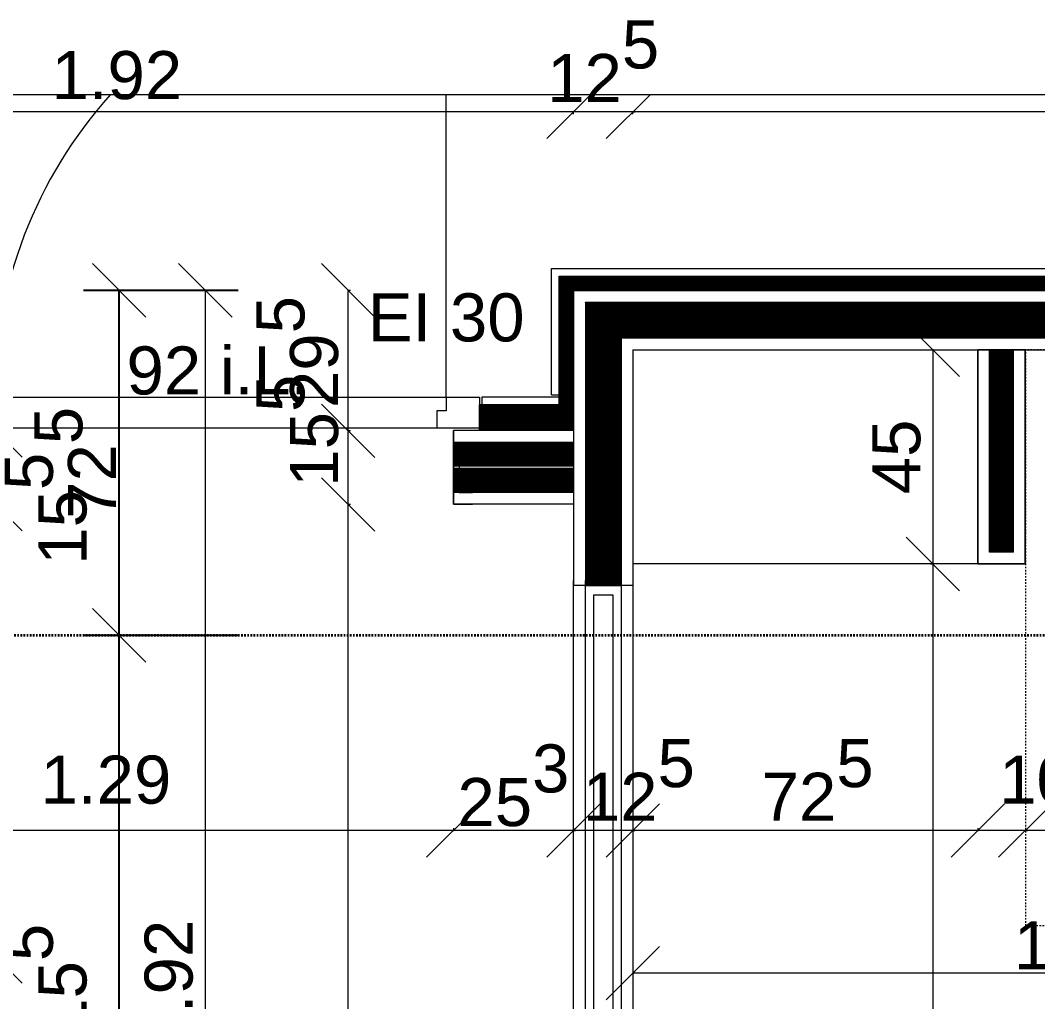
# Model space of a CAD drawing. Header units: metres. Extents: x -63 to 297, y -105 to 408.
# Drawn here: x 101.4 to 166.9, y 201 to 264.1 of the extents above; entities that cross this region are included whole.
import ezdxf

# ---------------------------------------------------------------- set-up
doc = ezdxf.new("R2010")
doc.units = ezdxf.units.M
doc.header["$LTSCALE"] = 0.00508
doc.header["$PDMODE"] = 1
for name, pattern in [('gestrichelt-klein', [0.19685, 0.068898, -0.127953]), ('Ohne Titel-6', [1.0537, 0.590515, -0.19684, 0.069505, -0.19684]), ('Ohne Titel-9', [2.558905, 1.968385, -0.19684, 0.19684, -0.19684])]:
    doc.linetypes.add(name, pattern=pattern)
for name, color, linetype, lineweight in [('251_Sanitaerapparate', 7, 'Continuous', 5), ('271_Gipserarbeiten-allgemein', 7, 'Continuous', 18), ('273.0_Innentueren', 7, 'Continuous', 18), ('273.1_Wandschraenke', 7, 'Continuous', 9), ('Linien-0.03', 7, 'Continuous', 5), ('Linien-0.10', 7, 'Continuous', 9), ('Linien-gestrichelt', 7, 'gestrichelt-klein', 5), ('Linien-stripu', 7, 'Ohne Titel-6', 5), ('Symbole', 7, 'Continuous', 5)]:
    doc.layers.add(name, color=color, linetype=linetype, lineweight=lineweight)
for name, color, linetype, lineweight, true_color in [('271_Gipserarbeiten-LBW 10.0cm', 7, 'Continuous', 18, 0x6c00d2), ('271_Gipserarbeiten-LBW 12.5cm', 7, 'Continuous', 18, 0x117d81), ('271_Gipserarbeiten-LBW 15.5cm', 7, 'Continuous', 18, 0x428110), ('273.1_Akustikplatte', 7, 'Continuous', 13, 0xe95800), ('Bemaßung-Leichtbau', 7, 'Continuous', 5, 0xb54400), ('Bemaßung-Rohbau', 7, 'Continuous', 5, 0x000000), ('Linien-Achsen', 7, 'Ohne Titel-9', 35, 0x0099ff), ('Text-allgemein', 7, 'Continuous', 5, 0x000000), ('Text-Feuerpolizei', 7, 'Continuous', 5, 0xdd0000)]:
    doc.layers.add(name, color=color, linetype=linetype, lineweight=lineweight, true_color=true_color)
doc.styles.add('Arial', font='arial.ttf')
doc.dimstyles.new('vbk_50', dxfattribs={"dimtxt": 101.016365, "dimasz": 0.002245, "dimexe": 0.0015, "dimexo": 0.003, "dimgap": 0.0005, "dimtad": 1, "dimdec": 3, "dimzin": 3, "dimdsep": 46, "dimtxsty": 'Arial', "dimblk": 'VW_SLASH', "dimblk1": 'VW_SLASH', "dimblk2": 'VW_SLASH', "dimcen": 0, "dimdle": 0.002, "dimazin": 0, "dimtfac": 0.9, "dimtdec": 3, "dimtix": 1, "dimtmove": 0, "dimatfit": 0, "dimldrblk": 'DOT', "dimfxl": 0.005, "dimfxlon": 1, "dimfrac": 2, "dimtolj": 1, "dimtzin": 3, "dimarcsym": 0})
pattern_1 = [(270, (-78.1924, -138.21865), (-0.05, 6e-18), [])]
pattern_2 = [(0, (-78.1924, -138.21865), (3e-18, -0.05), [])]
pattern_3 = [(90, (-31.357545, 38.438105), (0.05, 0), [])]

# ---------------------------------------------------------------- blocks, each defined once
blk = doc.blocks.new('VW_SLASH')
at = {"color": 0, "linetype": 'ByBlock', "lineweight": -2}
blk.add_line((0.5, 0), (-1, 0), dxfattribs=at)
at = {"color": 0, "lineweight": 20, "flags": 128}
blk.add_lwpolyline([(25, 25), (-25, -25)], dxfattribs=at)
blk = doc.blocks.new('*D211')
at = {"layer": 'Bemaßung-Leichtbau', "color": 0, "lineweight": -2, "transparency": 16777216}
for p, q in [((115.389, 246.754), (105.439, 246.754)), ((107.735, 224.626), (107.735, 246.685)), ((115.389, 224.557), (105.439, 224.557))]:
    blk.add_line(p, q, dxfattribs=at)
at = {"layer": 'Defpoints', "color": 0, "transparency": 16777216}
for p in [(107.735, 246.754), (136.976, 246.754), (136.976, 224.557)]:
    blk.add_point(p, dxfattribs=at)
at = {"layer": 'Bemaßung-Leichtbau', "color": 0, "lineweight": -2, "transparency": 16777216, "xscale": 0.06872848524861908, "yscale": 0.06872848524861908, "zscale": 0.06872848524861908}
for p, rotation in [((107.735, 246.754), 90), ((107.735, 224.557), 270)]:
    blk.add_blockref('VW_SLASH', p, dxfattribs=dict(at, rotation=rotation))
at = {"layer": 'Bemaßung-Leichtbau', "color": 0, "transparency": 16777216, "insert": (104.903, 235.655), "char_height": 3.09276, "attachment_point": 5, "rotation": 90, "style": 'Arial'}
blk.add_mtext('\\A1;72\\S5^ ;', dxfattribs=at)
blk = doc.blocks.new('_DOT')
at = {"color": 0, "linetype": 'ByBlock', "lineweight": -2}
blk.add_line((-0.5, 0), (-1, 0), dxfattribs=at)
at = {"color": 0, "linetype": 'ByBlock', "const_width": 0.5}
blk.add_lwpolyline([(-0.25, 0, 1), (0.25, 0, 1)], format="xyb", close=True, dxfattribs=at)
blk = doc.blocks.new('*D212')
at = {"layer": 'Bemaßung-Leichtbau', "color": 0, "lineweight": -2, "transparency": 16777216}
for p, q in [((115.389, 224.557), (105.439, 224.557)), ((107.735, 157.423), (107.735, 224.488)), ((115.389, 157.354), (105.439, 157.354))]:
    blk.add_line(p, q, dxfattribs=at)
at = {"layer": 'Defpoints', "color": 0, "transparency": 16777216}
for p in [(107.735, 224.557), (136.976, 224.557), (136.976, 157.354)]:
    blk.add_point(p, dxfattribs=at)
at = {"layer": 'Bemaßung-Leichtbau', "color": 0, "lineweight": -2, "transparency": 16777216, "xscale": 0.06872848524861908, "yscale": 0.06872848524861908, "zscale": 0.06872848524861908}
for p, rotation in [((107.735, 224.557), 90), ((107.735, 157.354), 270)]:
    blk.add_blockref('VW_SLASH', p, dxfattribs=dict(at, rotation=rotation))
at = {"layer": 'Bemaßung-Leichtbau', "color": 0, "transparency": 16777216, "insert": (104.876, 190.955), "char_height": 3.09276, "attachment_point": 5, "rotation": 90, "style": 'Arial'}
blk.add_mtext('\\A1;2.19\\S5^ ;', dxfattribs=at)
blk = doc.blocks.new('*D245')
at = {"layer": 'Bemaßung-Rohbau', "color": 0, "lineweight": -2, "transparency": 16777216}
for p, q in [((182.504, 102.16), (182.504, 102.229)), ((190.158, 102.091), (180.208, 102.091)), ((182.504, 31.827), (182.504, 102.091)), ((174.85, 31.827), (184.8, 31.827)), ((182.504, 31.758), (182.504, 31.689))]:
    blk.add_line(p, q, dxfattribs=at)
at = {"layer": 'Defpoints', "color": 0, "transparency": 16777216}
for p in [(182.504, 102.091), (219.365, 102.091), (138.539, 31.827)]:
    blk.add_point(p, dxfattribs=at)
at = {"layer": 'Bemaßung-Rohbau', "color": 0, "lineweight": -2, "transparency": 16777216, "xscale": 0.06872848524861908, "yscale": 0.06872848524861908, "zscale": 0.06872848524861908}
for p, rotation in [((182.504, 102.091), 270), ((182.504, 31.827), 90)]:
    blk.add_blockref('VW_SLASH', p, dxfattribs=dict(at, rotation=rotation))
at = {"layer": 'Bemaßung-Rohbau', "color": 0, "transparency": 16777216, "insert": (179.254, 198.404), "char_height": 3.09276, "attachment_point": 5, "rotation": 90, "style": 'Arial'}
blk.add_mtext('\\A1;2.29\\S5^ ;', dxfattribs=at)
blk = doc.blocks.new('SAN_GR_Dusche')
at = {"layer": '251_Sanitaerapparate', "flags": 128}
for points in [[(0.285, 0), (0.635, 0), (0.635, -0.3835), (0.285, -0.3835)], [(0.1375, -0.2625), (0.1375, -0.1375), (0.2625, -0.1375), (0.2625, -0.2625)]]:
    blk.add_lwpolyline(points, close=True, dxfattribs=at)
at = {"layer": '251_Sanitaerapparate', "linetype": 'Continuous', "lineweight": 5}
blk.add_point((0, 0), dxfattribs=at)
at = {"layer": 'Linien-gestrichelt', "flags": 128}
blk.add_lwpolyline([(0, -1.21), (0, 0), (1.13, 0), (1.13, -1.21)], close=True, dxfattribs=at)
blk = doc.blocks.new('GRUP_GR_Standardbad')
at = {"layer": '273.1_Wandschraenke'}
blk.add_line((1.13, -0.45), (1.955, -0.45), dxfattribs=at)
at = {"layer": 'Linien-0.10', "flags": 128}
blk.add_lwpolyline([(1.13, 0), (1.23, 0), (1.23, -0.45), (1.13, -0.45)], close=True, dxfattribs=at)
at = {"layer": '251_Sanitaerapparate', "color": 7}
blk.add_blockref('SAN_GR_Dusche', (0, 0), dxfattribs=at)
blk = doc.blocks.new('TUER_GR_Schiebetüre Bad-2')
at = {"layer": '271_Gipserarbeiten-LBW 12.5cm', "flags": 128}
blk.add_lwpolyline([(1.94, -0.0625), (1.03, -0.0625), (1.03, -0.02), (0.85, -0.02), (0.85, 0.0625), (1.94, 0.0625)], dxfattribs=at)
at = {"layer": '273.0_Innentueren', "flags": 128}
blk.add_lwpolyline([(1.91, 0.02), (1.91, -0.02), (0.85, -0.02), (0.85, 0.02)], close=True, dxfattribs=at)
at = {"layer": 'Linien-0.03'}
for p, q in [((1.93, 0.0375), (1.94, 0.0375)), ((1.93, -0.0375), (1.94, -0.0375))]:
    blk.add_line(p, q, dxfattribs=at)
at = {"layer": 'Linien-0.03', "flags": 128}
blk.add_lwpolyline([(0.85, 0.0375), (1.93, 0.0375), (1.93, -0.0375), (1.03, -0.0375)], dxfattribs=at)
at = {"layer": 'Linien-0.03', "linetype": 'Continuous', "lineweight": 5}
for p in [(0, -0.0625), (1.93, -0.0625)]:
    blk.add_point(p, dxfattribs=at)
at = {"layer": 'Linien-stripu'}
for p, q in [((0, 0.0625), (0.85, 0.0625)), ((0, 0.0625), (0, -0.0625)), ((0, -0.0625), (1.03, -0.0625))]:
    blk.add_line(p, q, dxfattribs=at)
blk = doc.blocks.new('*E263')
at = {"layer": 'Linien-0.03', "linetype": 'Continuous', "lineweight": 5}
h = blk.add_hatch(dxfattribs=at)
h.set_pattern_fill('DÄMMSTOFF 1MM', angle=90, style=0, pattern_type=2)
h.set_pattern_definition([(180, (-78.1924, -138.21865), (3e-18, 0.05), [])])
h.paths.add_polyline_path([(58.784, 101.172), (57.865, 101.172), (57.865, 109.454), (58.784, 108.535)])
h = blk.add_hatch(dxfattribs=at)
h.set_pattern_fill('DÄMMSTOFF 1MM', angle=180, style=0, pattern_type=2)
h.set_pattern_definition(pattern_1)
h.paths.add_polyline_path([(58.784, 108.535), (57.865, 109.454), (130.502, 109.454), (130.502, 108.535)])
h = blk.add_hatch(dxfattribs=at)
h.set_pattern_fill('DÄMMSTOFF 1MM', angle=-90, style=0, pattern_type=2)
h.set_pattern_definition(pattern_2)
h.paths.add_polyline_path([(59.549, 107.77), (61.845, 105.474), (61.845, 89.553), (59.549, 89.553)])
h = blk.add_hatch(dxfattribs=at)
h.set_pattern_fill('DÄMMSTOFF 1MM', angle=180, style=0, pattern_type=2)
h.set_pattern_definition(pattern_1)
h.paths.add_polyline_path([(61.845, 105.474), (59.549, 107.77), (129.737, 107.77), (127.441, 105.474)])
h = blk.add_hatch(dxfattribs=at)
h.set_pattern_fill('DÄMMSTOFF 1MM', angle=-90, style=0, pattern_type=2)
h.set_pattern_definition(pattern_2)
h.paths.add_polyline_path([(85.573, 104.708), (87.104, 104.708), (87.104, 91.696), (85.573, 91.696)])
at = {"layer": '271_Gipserarbeiten-LBW 10.0cm'}
for p, q in [((84.807, 104.708, 0), (87.869, 104.708, 0)), ((84.807, 91.696, 0), (84.807, 104.708, 0)), ((87.869, 91.696, 0), (87.869, 104.708, 0)), ((84.807, 91.696, 0), (84.807, 90.931, 0)), ((87.869, 90.931, 0), (87.869, 91.696, 0)), ((84.807, 90.931, 0), (87.869, 90.931, 0))]:
    blk.add_line(p, q, dxfattribs=at)
at = {"layer": '271_Gipserarbeiten-LBW 12.5cm'}
for p, q in [((58.784, 108.535, 0), (58.784, 89.553, 0)), ((58.784, 108.535, 0), (130.502, 108.535, 0)), ((62.611, 104.708, 0), (62.611, 89.553, 0)), ((62.611, 104.708, 0), (126.675, 104.708, 0)), ((62.611, 89.553, 0), (58.784, 89.553, 0))]:
    blk.add_line(p, q, dxfattribs=at)
at = {"layer": '273.1_Akustikplatte'}
for p, q in [((57.375, 101.815, 0), (57.375, 109.944, 0)), ((57.375, 109.944, 0), (130.349, 109.944, 0)), ((57.865, 101.815, 0), (57.865, 109.454, 0)), ((57.865, 109.454, 0), (130.349, 109.454, 0)), ((57.375, 101.815, 0), (57.865, 101.815, 0))]:
    blk.add_line(p, q, dxfattribs=at)
at = {"layer": 'Bemaßung-Leichtbau', "linetype": 'Continuous', "lineweight": 5}
for p in [(58.784, 99.503, 0), (58.784, 94.758, 0)]:
    blk.add_point(p, dxfattribs=at)
at = {"layer": 'Linien-0.03'}
for p, q in [((57.865, 101.172, 0), (57.865, 109.454, 0)), ((57.865, 101.172, 0), (57.865, 109.454, 0)), ((57.865, 109.454, 0), (130.502, 109.454, 0)), ((57.865, 109.454, 0), (130.502, 109.454, 0)), ((58.784, 101.172, 0), (58.784, 108.535, 0)), ((58.784, 101.172, 0), (58.784, 108.535, 0)), ((58.784, 108.535, 0), (130.502, 108.535, 0)), ((58.784, 108.535, 0), (130.502, 108.535, 0)), ((58.784, 108.535, 0), (58.784, 89.553, 0)), ((58.784, 108.535, 0), (130.502, 108.535, 0)), ((59.549, 107.77, 0), (59.549, 89.553, 0)), ((59.549, 107.77, 0), (129.737, 107.77, 0)), ((61.845, 105.474, 0), (61.845, 89.553, 0)), ((61.845, 105.474, 0), (127.441, 105.474, 0)), ((62.611, 104.708, 0), (62.611, 89.553, 0)), ((62.611, 104.708, 0), (126.675, 104.708, 0)), ((84.807, 90.931, 0), (84.807, 104.708, 0)), ((85.573, 91.696, 0), (85.573, 104.708, 0)), ((87.104, 91.696, 0), (87.104, 104.708, 0)), ((87.869, 90.931, 0), (87.869, 104.708, 0)), ((57.865, 101.172, 0), (58.784, 101.172, 0)), ((87.104, 91.696, 0), (85.573, 91.696, 0))]:
    blk.add_line(p, q, dxfattribs=at)
at = {"layer": 'Linien-0.03', "color": 7, "linetype": 'Continuous', "lineweight": 5}
for p, q in [((59.549, 107.77, 0), (59.549, 89.553, 0)), ((59.549, 107.77, 0), (129.737, 107.77, 0)), ((61.845, 105.474, 0), (61.845, 89.553, 0)), ((61.845, 105.474, 0), (127.441, 105.474, 0)), ((85.573, 91.696, 0), (85.573, 104.708, 0)), ((87.104, 91.696, 0), (87.104, 104.708, 0))]:
    blk.add_line(p, q, dxfattribs=at)
at = {"layer": '271_Gipserarbeiten-allgemein', "color": 7, "extrusion": (0, 0, -1), "xscale": -30.61642184477572, "yscale": 30.61642184477572, "zscale": -30.61642184477572, "rotation": 270}
blk.add_blockref('TUER_GR_Schiebetüre Bad-2', (-60.697, 30.463, 0), dxfattribs=at)
at = {"layer": 'Symbole', "color": 7, "xscale": -30.61642184477572, "yscale": 30.61642184477572, "zscale": 30.61642184477572}
blk.add_blockref('GRUP_GR_Standardbad', (122.466, 104.708, 0), dxfattribs=at)
blk = doc.blocks.new('*E264')
at = {"layer": 'Linien-0.03', "linetype": 'Continuous', "lineweight": 5}
h = blk.add_hatch(dxfattribs=at)
h.set_pattern_fill('DÄMMSTOFF 1MM', style=0, pattern_type=2)
h.set_pattern_definition(pattern_3)
h.paths.add_polyline_path([(105.618, 277.829), (105.618, 276.175), (99.572, 276.175), (99.572, 277.829)])
h = blk.add_hatch(dxfattribs=at)
h.set_pattern_fill('DÄMMSTOFF 1MM', style=0, pattern_type=2)
h.set_pattern_definition(pattern_3)
h.paths.add_polyline_path([(105.618, 275.41), (105.618, 273.879), (97.888, 273.879), (97.888, 275.41)])
h = blk.add_hatch(dxfattribs=at)
h.set_pattern_fill('DÄMMSTOFF 1MM', style=0, pattern_type=2)
h.set_pattern_definition(pattern_3)
h.paths.add_polyline_path([(105.618, 273.726), (105.618, 272.195), (97.888, 272.195), (97.888, 273.726)])
at = {"layer": '271_Gipserarbeiten-LBW 15.5cm'}
for p, q in [((97.888, 271.43, 0), (97.888, 276.175, 0)), ((105.618, 276.175, 0), (97.888, 276.175, 0)), ((105.618, 271.43, 0), (97.888, 271.43, 0))]:
    blk.add_line(p, q, dxfattribs=at)
at = {"layer": '271_Gipserarbeiten-LBW 15.5cm', "flags": 128}
blk.add_lwpolyline([(99.112, 276.175), (97.888, 276.175), (97.888, 271.43), (99.112, 271.43)], dxfattribs=at)
at = {"layer": '273.0_Innentueren', "flags": 128}
blk.add_lwpolyline([(56.709, 278.319), (99.572, 278.319), (99.572, 276.329), (56.709, 276.329)], close=True, dxfattribs=at)
blk.add_lwpolyline([(97.428, 278.319), (97.428, 277.431), (96.816, 277.431), (96.816, 276.329)], dxfattribs=at)
at = {"layer": '273.1_Akustikplatte'}
for p, q in [((104.7, 278.319, 0), (100.261, 278.319, 0)), ((104.7, 277.829, 0), (104.7, 278.319, 0)), ((104.7, 277.829, 0), (100.261, 277.829, 0))]:
    blk.add_line(p, q, dxfattribs=at)
at = {"layer": '273.1_Akustikplatte', "flags": 128}
blk.add_lwpolyline([(101.868, 278.319), (99.725, 278.319), (99.725, 277.829), (101.868, 277.829)], dxfattribs=at)
at = {"layer": 'Linien-0.03'}
for p, q in [((97.428, 278.319, 0), (97.428, 297.775, 0)), ((105.618, 277.829, 0), (99.572, 277.829, 0)), ((99.572, 276.175, 0), (99.572, 277.829, 0)), ((105.618, 277.829, 0), (99.572, 277.829, 0)), ((105.618, 276.175, 0), (105.618, 277.829, 0)), ((105.618, 276.175, 0), (97.888, 276.175, 0)), ((105.618, 276.175, 0), (99.572, 276.175, 0)), ((105.618, 276.175, 0), (99.572, 276.175, 0)), ((105.618, 275.41, 0), (97.888, 275.41, 0)), ((105.618, 273.879, 0), (97.888, 273.879, 0)), ((105.618, 273.726, 0), (97.888, 273.726, 0)), ((105.618, 272.195, 0), (97.888, 272.195, 0)), ((105.618, 271.43, 0), (97.888, 271.43, 0))]:
    blk.add_line(p, q, dxfattribs=at)
at = {"layer": 'Linien-0.03', "color": 7, "linetype": 'Continuous', "lineweight": 5}
for p, q in [((105.618, 275.41, 0), (97.888, 275.41, 0)), ((105.618, 273.879, 0), (97.888, 273.879, 0)), ((105.618, 273.726, 0), (97.888, 273.726, 0)), ((105.618, 272.195, 0), (97.888, 272.195, 0))]:
    blk.add_line(p, q, dxfattribs=at)
at = {"layer": 'Linien-0.03', "flags": 128}
blk.add_lwpolyline([(99.112, 275.41), (98.27, 275.41), (98.27, 272.195), (99.112, 272.195)], dxfattribs=at)
at = {"layer": 'Linien-0.03'}
blk.add_arc((97.428, 278.319, 0), 29.086, 138.01469, 180, dxfattribs=at)
at = {"layer": 'Linien-0.03', "linetype": 'Continuous', "lineweight": 5}
blk.add_point((97.888, 276.175, 0), dxfattribs=at)
at = {"layer": 'Text-allgemein', "insert": (82.733, 278.448, 0), "char_height": 3.0928, "attachment_point": 8, "line_spacing_factor": 0.967741, "style": 'Arial'}
blk.add_mtext('92 i.L.', dxfattribs=at)
at = {"layer": 'Text-Feuerpolizei', "insert": (92.385, 285, 0), "char_height": 3.0928, "attachment_point": 1, "line_spacing_factor": 0.967741, "style": 'Arial'}
blk.add_mtext('EI 30', dxfattribs=at)
blk = doc.blocks.new('*D265')
at = {"layer": 'Bemaßung-Leichtbau', "color": 0, "lineweight": -2, "transparency": 16777216}
for p, q in [((89.75, 212.157), (89.75, 211.958)), ((129.245, 212.157), (129.245, 211.958)), ((129.177, 212.004), (89.819, 212.004))]:
    blk.add_line(p, q, dxfattribs=at)
at = {"layer": 'Defpoints', "color": 0, "transparency": 16777216}
for p in [(129.245, 234.523), (89.75, 232.992), (89.75, 212.004)]:
    blk.add_point(p, dxfattribs=at)
at = {"layer": 'Bemaßung-Leichtbau', "color": 0, "lineweight": -2, "transparency": 16777216, "xscale": 0.06872848524861908, "yscale": 0.06872848524861908, "zscale": 0.06872848524861908, "rotation": 180}
blk.add_blockref('VW_SLASH', (89.75, 212.004), dxfattribs=at)
at = {"layer": 'Bemaßung-Leichtbau', "color": 0, "lineweight": -2, "transparency": 16777216, "xscale": 0.06872848524861908, "yscale": 0.06872848524861908, "zscale": 0.06872848524861908}
blk.add_blockref('VW_SLASH', (129.245, 212.004), dxfattribs=at)
at = {"layer": 'Bemaßung-Leichtbau', "color": 0, "transparency": 16777216, "insert": (106.885, 215.254), "char_height": 3.0928, "attachment_point": 5, "style": 'Arial'}
blk.add_mtext('\\A1;1.29', dxfattribs=at)
blk = doc.blocks.new('*D266')
at = {"layer": 'Bemaßung-Leichtbau', "color": 0, "lineweight": -2, "transparency": 16777216}
for p, q in [((129.245, 212.157), (129.245, 211.958)), ((136.976, 212.157), (136.976, 211.958)), ((129.177, 212.004), (129.108, 212.004)), ((136.976, 212.004), (129.245, 212.004)), ((137.045, 212.004), (137.113, 212.004))]:
    blk.add_line(p, q, dxfattribs=at)
at = {"layer": 'Defpoints', "color": 0, "transparency": 16777216}
for p in [(129.245, 234.523), (136.976, 228.204), (129.245, 212.004)]:
    blk.add_point(p, dxfattribs=at)
at = {"layer": 'Bemaßung-Leichtbau', "color": 0, "lineweight": -2, "transparency": 16777216, "xscale": 0.06872848524861908, "yscale": 0.06872848524861908, "zscale": 0.06872848524861908}
blk.add_blockref('VW_SLASH', (129.245, 212.004), dxfattribs=at)
at = {"layer": 'Bemaßung-Leichtbau', "color": 0, "lineweight": -2, "transparency": 16777216, "xscale": 0.06872848524861908, "yscale": 0.06872848524861908, "zscale": 0.06872848524861908, "rotation": 180}
blk.add_blockref('VW_SLASH', (136.976, 212.004), dxfattribs=at)
at = {"layer": 'Bemaßung-Leichtbau', "color": 0, "transparency": 16777216, "insert": (133.111, 214.892), "char_height": 3.09276, "attachment_point": 5, "style": 'Arial'}
blk.add_mtext('\\A1;25\\S3^ ;', dxfattribs=at)
blk = doc.blocks.new('*D270')
at = {"layer": 'Bemaßung-Leichtbau', "color": 0, "lineweight": -2, "transparency": 16777216}
for p, q in [((122.621, 246.754), (122.422, 246.754)), ((122.468, 237.791), (122.468, 246.685)), ((122.621, 237.722), (122.422, 237.722))]:
    blk.add_line(p, q, dxfattribs=at)
at = {"layer": 'Defpoints', "color": 0, "transparency": 16777216}
for p in [(122.468, 246.754), (136.976, 246.754), (136.976, 237.722)]:
    blk.add_point(p, dxfattribs=at)
at = {"layer": 'Bemaßung-Leichtbau', "color": 0, "lineweight": -2, "transparency": 16777216, "xscale": 0.06872848524861908, "yscale": 0.06872848524861908, "zscale": 0.06872848524861908}
for p, rotation in [((122.468, 246.754), 90), ((122.468, 237.722), 270)]:
    blk.add_blockref('VW_SLASH', p, dxfattribs=dict(at, rotation=rotation))
at = {"layer": 'Bemaßung-Leichtbau', "color": 0, "transparency": 16777216, "insert": (119.218, 242.783), "char_height": 3.09276, "attachment_point": 5, "rotation": 90, "style": 'Arial'}
blk.add_mtext('\\A1;29\\S5^ ;', dxfattribs=at)
blk = doc.blocks.new('*D271')
at = {"layer": 'Bemaßung-Leichtbau', "color": 0, "lineweight": -2, "transparency": 16777216}
for p, q in [((122.621, 237.722), (122.422, 237.722)), ((122.468, 233.045), (122.468, 237.653)), ((122.621, 232.976), (122.422, 232.976))]:
    blk.add_line(p, q, dxfattribs=at)
at = {"layer": 'Defpoints', "color": 0, "transparency": 16777216}
for p in [(122.468, 237.722), (136.976, 237.722), (136.976, 232.976)]:
    blk.add_point(p, dxfattribs=at)
at = {"layer": 'Bemaßung-Leichtbau', "color": 0, "lineweight": -2, "transparency": 16777216, "xscale": 0.06872848524861908, "yscale": 0.06872848524861908, "zscale": 0.06872848524861908}
for p, rotation in [((122.468, 237.722), 90), ((122.468, 232.976), 270)]:
    blk.add_blockref('VW_SLASH', p, dxfattribs=dict(at, rotation=rotation))
at = {"layer": 'Bemaßung-Leichtbau', "color": 0, "transparency": 16777216, "insert": (119.218, 237.722), "char_height": 3.09276, "attachment_point": 5, "rotation": 90, "style": 'Arial'}
blk.add_mtext('\\A1;15\\S5^ ;', dxfattribs=at)
blk = doc.blocks.new('*D272')
at = {"layer": 'Bemaßung-Leichtbau', "color": 0, "lineweight": -2, "transparency": 16777216}
for p, q in [((122.621, 232.976), (122.422, 232.976)), ((122.468, 157.423), (122.468, 232.908)), ((122.621, 157.354), (122.422, 157.354))]:
    blk.add_line(p, q, dxfattribs=at)
at = {"layer": 'Defpoints', "color": 0, "transparency": 16777216}
for p in [(122.468, 232.976), (136.976, 232.976), (136.976, 157.354)]:
    blk.add_point(p, dxfattribs=at)
at = {"layer": 'Bemaßung-Leichtbau', "color": 0, "lineweight": -2, "transparency": 16777216, "xscale": 0.06872848524861908, "yscale": 0.06872848524861908, "zscale": 0.06872848524861908}
for p, rotation in [((122.468, 232.976), 90), ((122.468, 157.354), 270)]:
    blk.add_blockref('VW_SLASH', p, dxfattribs=dict(at, rotation=rotation))
at = {"layer": 'Bemaßung-Leichtbau', "color": 0, "transparency": 16777216, "insert": (120.15, 195.165), "char_height": 3.0928, "attachment_point": 5, "rotation": 90, "style": 'Arial'}
blk.add_mtext('\\A1;2.47', dxfattribs=at)
blk = doc.blocks.new('*D273')
at = {"layer": 'Bemaßung-Leichtbau', "color": 0, "lineweight": -2, "transparency": 16777216}
for p, q in [((99.624, 237.737), (99.823, 237.737)), ((99.777, 237.806), (99.777, 237.875)), ((99.777, 232.992), (99.777, 237.737)), ((99.624, 232.992), (99.823, 232.992)), ((99.777, 232.923), (99.777, 232.854))]:
    blk.add_line(p, q, dxfattribs=at)
at = {"layer": 'Defpoints', "color": 0, "transparency": 16777216}
for p in [(90.056, 237.737), (99.777, 237.737), (78.192, 232.992)]:
    blk.add_point(p, dxfattribs=at)
at = {"layer": 'Bemaßung-Leichtbau', "color": 0, "lineweight": -2, "transparency": 16777216, "xscale": 0.06872848524861908, "yscale": 0.06872848524861908, "zscale": 0.06872848524861908}
for p, rotation in [((99.777, 237.737), 270), ((99.777, 232.992), 90)]:
    blk.add_blockref('VW_SLASH', p, dxfattribs=dict(at, rotation=rotation))
at = {"layer": 'Bemaßung-Leichtbau', "color": 0, "transparency": 16777216, "insert": (103.027, 232.704), "char_height": 3.09276, "attachment_point": 5, "rotation": 90, "style": 'Arial'}
blk.add_mtext('\\A1;15\\S5^ ;', dxfattribs=at)
blk = doc.blocks.new('*D274')
at = {"layer": 'Bemaßung-Leichtbau', "color": 0, "lineweight": -2, "transparency": 16777216}
for p, q in [((99.624, 232.992), (99.823, 232.992)), ((99.777, 203.975), (99.777, 232.923)), ((99.624, 203.906), (99.823, 203.906))]:
    blk.add_line(p, q, dxfattribs=at)
at = {"layer": 'Defpoints', "color": 0, "transparency": 16777216}
for p in [(78.192, 232.992), (99.777, 232.992), (85.311, 203.906)]:
    blk.add_point(p, dxfattribs=at)
at = {"layer": 'Bemaßung-Leichtbau', "color": 0, "lineweight": -2, "transparency": 16777216, "xscale": 0.06872848524861908, "yscale": 0.06872848524861908, "zscale": 0.06872848524861908}
for p, rotation in [((99.777, 232.992), 90), ((99.777, 203.906), 270)]:
    blk.add_blockref('VW_SLASH', p, dxfattribs=dict(at, rotation=rotation))
at = {"layer": 'Bemaßung-Leichtbau', "color": 0, "transparency": 16777216, "insert": (97.432, 218.449), "char_height": 3.0928, "attachment_point": 5, "rotation": 90, "style": 'Arial'}
blk.add_mtext('\\A1;95', dxfattribs=at)
blk = doc.blocks.new('*D275')
at = {"layer": 'Bemaßung-Leichtbau', "color": 0, "lineweight": -2, "transparency": 16777216}
for p, q in [((99.624, 203.906), (99.823, 203.906)), ((99.777, 199.229), (99.777, 203.837)), ((99.624, 199.161), (99.823, 199.161))]:
    blk.add_line(p, q, dxfattribs=at)
at = {"layer": 'Defpoints', "color": 0, "transparency": 16777216}
for p in [(85.311, 203.906), (99.777, 203.906), (90.056, 199.161)]:
    blk.add_point(p, dxfattribs=at)
at = {"layer": 'Bemaßung-Leichtbau', "color": 0, "lineweight": -2, "transparency": 16777216, "xscale": 0.06872848524861908, "yscale": 0.06872848524861908, "zscale": 0.06872848524861908}
for p, rotation in [((99.777, 203.906), 90), ((99.777, 199.161), 270)]:
    blk.add_blockref('VW_SLASH', p, dxfattribs=dict(at, rotation=rotation))
at = {"layer": 'Bemaßung-Leichtbau', "color": 0, "transparency": 16777216, "insert": (103.027, 202.398), "char_height": 3.09276, "attachment_point": 5, "rotation": 90, "style": 'Arial'}
blk.add_mtext('\\A1;15\\S5^ ;', dxfattribs=at)
blk = doc.blocks.new('*D343')
at = {"layer": 'Bemaßung-Leichtbau', "color": 0, "lineweight": -2, "transparency": 16777216}
for p, q in [((113.436, 246.754), (113.237, 246.754)), ((113.283, 157.423), (113.283, 246.685)), ((113.436, 157.354), (113.237, 157.354))]:
    blk.add_line(p, q, dxfattribs=at)
at = {"layer": 'Defpoints', "color": 0, "transparency": 16777216}
for p in [(113.283, 246.754), (179.915, 246.754), (179.915, 157.354)]:
    blk.add_point(p, dxfattribs=at)
at = {"layer": 'Bemaßung-Leichtbau', "color": 0, "lineweight": -2, "transparency": 16777216, "xscale": 0.06872848524861908, "yscale": 0.06872848524861908, "zscale": 0.06872848524861908}
for p, rotation in [((113.283, 246.754), 90), ((113.283, 157.354), 270)]:
    blk.add_blockref('VW_SLASH', p, dxfattribs=dict(at, rotation=rotation))
at = {"layer": 'Bemaßung-Leichtbau', "color": 0, "transparency": 16777216, "insert": (110.939, 202.054), "char_height": 3.0928, "attachment_point": 5, "rotation": 90, "style": 'Arial'}
blk.add_mtext('\\A1;2.92', dxfattribs=at)
blk = doc.blocks.new('*D350')
at = {"layer": 'Bemaßung-Leichtbau', "color": 0, "lineweight": -2, "transparency": 16777216}
for p, q in [((140.803, 202.972), (140.803, 202.773)), ((200.589, 202.819), (140.872, 202.819)), ((200.658, 202.972), (200.658, 202.773))]:
    blk.add_line(p, q, dxfattribs=at)
at = {"layer": 'Defpoints', "color": 0, "transparency": 16777216}
for p in [(140.803, 242.927), (200.658, 242.927), (140.803, 202.819)]:
    blk.add_point(p, dxfattribs=at)
at = {"layer": 'Bemaßung-Leichtbau', "color": 0, "lineweight": -2, "transparency": 16777216, "xscale": 0.06872848524861908, "yscale": 0.06872848524861908, "zscale": 0.06872848524861908, "rotation": 180}
blk.add_blockref('VW_SLASH', (140.803, 202.819), dxfattribs=at)
at = {"layer": 'Bemaßung-Leichtbau', "color": 0, "lineweight": -2, "transparency": 16777216, "xscale": 0.06872848524861908, "yscale": 0.06872848524861908, "zscale": 0.06872848524861908}
blk.add_blockref('VW_SLASH', (200.658, 202.819), dxfattribs=at)
at = {"layer": 'Bemaßung-Leichtbau', "color": 0, "transparency": 16777216, "insert": (170.731, 205.678), "char_height": 3.09276, "attachment_point": 5, "style": 'Arial'}
blk.add_mtext('\\A1;1.95\\S5^ ;', dxfattribs=at)
blk = doc.blocks.new('*D359')
at = {"layer": 'Bemaßung-Leichtbau', "color": 0, "lineweight": -2, "transparency": 16777216}
for p, q in [((159.962, 229.149), (160.161, 229.149)), ((160.115, 229.081), (160.115, 161.25)), ((159.962, 161.181), (160.161, 161.181))]:
    blk.add_line(p, q, dxfattribs=at)
at = {"layer": 'Defpoints', "color": 0, "transparency": 16777216}
for p in [(133.111, 229.149), (132.372, 161.181), (160.115, 161.181)]:
    blk.add_point(p, dxfattribs=at)
at = {"layer": 'Bemaßung-Leichtbau', "color": 0, "lineweight": -2, "transparency": 16777216, "xscale": 0.06872848524861908, "yscale": 0.06872848524861908, "zscale": 0.06872848524861908}
for p, rotation in [((160.115, 229.149), 90), ((160.115, 161.181), 270)]:
    blk.add_blockref('VW_SLASH', p, dxfattribs=dict(at, rotation=rotation))
at = {"layer": 'Bemaßung-Leichtbau', "color": 0, "transparency": 16777216, "insert": (157.796, 195.165), "char_height": 3.0928, "attachment_point": 5, "rotation": 90, "style": 'Arial'}
blk.add_mtext('\\A1;2.22', dxfattribs=at)
blk = doc.blocks.new('*D360')
at = {"layer": 'Bemaßung-Leichtbau', "color": 0, "lineweight": -2, "transparency": 16777216}
for p, q in [((159.962, 242.927), (160.161, 242.927)), ((160.115, 242.858), (160.115, 229.218)), ((159.962, 229.149), (160.161, 229.149))]:
    blk.add_line(p, q, dxfattribs=at)
at = {"layer": 'Defpoints', "color": 0, "transparency": 16777216}
for p in [(137.741, 242.927), (133.111, 229.149), (160.115, 229.149)]:
    blk.add_point(p, dxfattribs=at)
at = {"layer": 'Bemaßung-Leichtbau', "color": 0, "lineweight": -2, "transparency": 16777216, "xscale": 0.06872848524861908, "yscale": 0.06872848524861908, "zscale": 0.06872848524861908}
for p, rotation in [((160.115, 242.927), 90), ((160.115, 229.149), 270)]:
    blk.add_blockref('VW_SLASH', p, dxfattribs=dict(at, rotation=rotation))
at = {"layer": 'Bemaßung-Leichtbau', "color": 0, "transparency": 16777216, "insert": (157.776, 236.038), "char_height": 3.0928, "attachment_point": 5, "rotation": 90, "style": 'Arial'}
blk.add_mtext('\\A1;45', dxfattribs=at)
blk = doc.blocks.new('*D361')
at = {"layer": 'Bemaßung-Leichtbau', "color": 0, "lineweight": -2, "transparency": 16777216}
for p, q in [((136.976, 212.157), (136.976, 211.958)), ((140.803, 212.157), (140.803, 211.958)), ((136.907, 212.004), (136.838, 212.004)), ((140.803, 212.004), (136.976, 212.004)), ((140.872, 212.004), (140.94, 212.004))]:
    blk.add_line(p, q, dxfattribs=at)
at = {"layer": 'Defpoints', "color": 0, "transparency": 16777216}
for p in [(136.976, 228.204), (140.803, 224.513), (136.976, 212.004)]:
    blk.add_point(p, dxfattribs=at)
at = {"layer": 'Bemaßung-Leichtbau', "color": 0, "lineweight": -2, "transparency": 16777216, "xscale": 0.06872848524861908, "yscale": 0.06872848524861908, "zscale": 0.06872848524861908}
blk.add_blockref('VW_SLASH', (136.976, 212.004), dxfattribs=at)
at = {"layer": 'Bemaßung-Leichtbau', "color": 0, "lineweight": -2, "transparency": 16777216, "xscale": 0.06872848524861908, "yscale": 0.06872848524861908, "zscale": 0.06872848524861908, "rotation": 180}
blk.add_blockref('VW_SLASH', (140.803, 212.004), dxfattribs=at)
at = {"layer": 'Bemaßung-Leichtbau', "color": 0, "transparency": 16777216, "insert": (141.186, 215.254), "char_height": 3.09276, "attachment_point": 5, "style": 'Arial'}
blk.add_mtext('\\A1;12\\S5^ ;', dxfattribs=at)
blk = doc.blocks.new('*D362')
at = {"layer": 'Bemaßung-Leichtbau', "color": 0, "lineweight": -2, "transparency": 16777216}
for p, q in [((140.803, 212.157), (140.803, 211.958)), ((163, 212.157), (163, 211.958)), ((162.931, 212.004), (140.872, 212.004))]:
    blk.add_line(p, q, dxfattribs=at)
at = {"layer": 'Defpoints', "color": 0, "transparency": 16777216}
for p in [(163, 230.722), (140.803, 224.513), (140.803, 212.004)]:
    blk.add_point(p, dxfattribs=at)
at = {"layer": 'Bemaßung-Leichtbau', "color": 0, "lineweight": -2, "transparency": 16777216, "xscale": 0.06872848524861908, "yscale": 0.06872848524861908, "zscale": 0.06872848524861908, "rotation": 180}
blk.add_blockref('VW_SLASH', (140.803, 212.004), dxfattribs=at)
at = {"layer": 'Bemaßung-Leichtbau', "color": 0, "lineweight": -2, "transparency": 16777216, "xscale": 0.06872848524861908, "yscale": 0.06872848524861908, "zscale": 0.06872848524861908}
blk.add_blockref('VW_SLASH', (163, 212.004), dxfattribs=at)
at = {"layer": 'Bemaßung-Leichtbau', "color": 0, "transparency": 16777216, "insert": (152.693, 215.254), "char_height": 3.09276, "attachment_point": 5, "style": 'Arial'}
blk.add_mtext('\\A1;72\\S5^ ;', dxfattribs=at)
blk = doc.blocks.new('*D363')
at = {"layer": 'Bemaßung-Leichtbau', "color": 0, "lineweight": -2, "transparency": 16777216}
for p, q in [((163, 212.157), (163, 211.958)), ((166.062, 212.157), (166.062, 211.958)), ((162.931, 212.004), (162.862, 212.004)), ((166.062, 212.004), (163, 212.004)), ((166.13, 212.004), (166.199, 212.004))]:
    blk.add_line(p, q, dxfattribs=at)
at = {"layer": 'Defpoints', "color": 0, "transparency": 16777216}
for p in [(166.062, 237.192), (163, 230.722), (163, 212.004)]:
    blk.add_point(p, dxfattribs=at)
at = {"layer": 'Bemaßung-Leichtbau', "color": 0, "lineweight": -2, "transparency": 16777216, "xscale": 0.06872848524861908, "yscale": 0.06872848524861908, "zscale": 0.06872848524861908}
blk.add_blockref('VW_SLASH', (163, 212.004), dxfattribs=at)
at = {"layer": 'Bemaßung-Leichtbau', "color": 0, "lineweight": -2, "transparency": 16777216, "xscale": 0.06872848524861908, "yscale": 0.06872848524861908, "zscale": 0.06872848524861908, "rotation": 180}
blk.add_blockref('VW_SLASH', (166.062, 212.004), dxfattribs=at)
at = {"layer": 'Bemaßung-Leichtbau', "color": 0, "transparency": 16777216, "insert": (166.782, 215.254), "char_height": 3.0928, "attachment_point": 5, "style": 'Arial'}
blk.add_mtext('\\A1;10', dxfattribs=at)
blk = doc.blocks.new('*D364')
at = {"layer": 'Bemaßung-Leichtbau', "color": 0, "lineweight": -2, "transparency": 16777216}
for p, q in [((166.062, 212.157), (166.062, 211.958)), ((200.658, 212.157), (200.658, 211.958)), ((200.589, 212.004), (166.13, 212.004))]:
    blk.add_line(p, q, dxfattribs=at)
at = {"layer": 'Defpoints', "color": 0, "transparency": 16777216}
for p in [(200.658, 242.927), (166.062, 237.192), (166.062, 212.004)]:
    blk.add_point(p, dxfattribs=at)
at = {"layer": 'Bemaßung-Leichtbau', "color": 0, "lineweight": -2, "transparency": 16777216, "xscale": 0.06872848524861908, "yscale": 0.06872848524861908, "zscale": 0.06872848524861908, "rotation": 180}
blk.add_blockref('VW_SLASH', (166.062, 212.004), dxfattribs=at)
at = {"layer": 'Bemaßung-Leichtbau', "color": 0, "lineweight": -2, "transparency": 16777216, "xscale": 0.06872848524861908, "yscale": 0.06872848524861908, "zscale": 0.06872848524861908}
blk.add_blockref('VW_SLASH', (200.658, 212.004), dxfattribs=at)
at = {"layer": 'Bemaßung-Leichtbau', "color": 0, "transparency": 16777216, "insert": (192.543, 215.254), "char_height": 3.0928, "attachment_point": 5, "style": 'Arial'}
blk.add_mtext('\\A1;1.13', dxfattribs=at)
blk = doc.blocks.new('*E279')
at = {"layer": 'Bemaßung-Leichtbau', "linetype": 'Continuous', "lineweight": 5}
blk.add_point((47.3373, 219.5845), dxfattribs=at)
at = {"layer": 'Bemaßung-Leichtbau'}
for base, p1, p2, angle, text, override, picture, middle, dimtype in [((44.2756, 218.1762), (58.7835, 209.1443), (58.7835, 218.1762), 90, '29\\S5^ ;', {"dimscale": 30.616422, "dimtxt": 0.101016, "dimgap": 0.025, "dimlfac": 0.032662, "dimpost": '<>', "dimtxsty": 'Arial', "dimtmove": 2}, '*D270', (41.026, 214.2057), 161), ((44.2756, 209.1443), (58.7835, 204.3988), (58.7835, 209.1443), 90, '15\\S5^ ;', {"dimscale": 30.616422, "dimtxt": 0.101016, "dimgap": 0.025, "dimlfac": 0.032662, "dimpost": '<>', "dimtxsty": 'Arial', "dimtix": 0, "dimtmove": 2}, '*D271', (41.026, 209.1443), 161), ((21.5846, 209.1597), (0, 204.4141), (11.8639, 209.1597), 270, '15\\S5^ ;', {"dimscale": 30.616422, "dimtxt": 0.101016, "dimgap": 0.025, "dimlfac": 0.032662, "dimpost": '<>', "dimtxsty": 'Arial', "dimtix": 0, "dimtmove": 2}, '*D273', (24.8342, 204.1266), 160), ((21.5846, 175.3285), (11.8639, 170.583), (7.1183, 175.3285), 270, '15\\S5^ ;', {"dimscale": 30.616422, "dimtxt": 0.101016, "dimgap": 0.025, "dimlfac": 0.032662, "dimpost": '<>', "dimtxsty": 'Arial', "dimtmove": 2}, '*D275', (24.8342, 173.8203), 160)]:
    dim = blk.add_linear_dim(base=base, p1=p1, p2=p2, angle=angle, text=text, dimstyle='vbk_50', override=override, dxfattribs=at)
    dim.commit()
    dim.dimension.update_dxf_attribs({"geometry": picture, "text_midpoint": middle, "dimtype": dimtype, "insert": (-78.1924, -28.5777)})
dim = blk.add_linear_dim(base=(21.5846, 204.4141), p1=(7.1183, 175.3285), p2=(0, 204.4141), angle=270, text='95', dimstyle='vbk_50', override={"dimscale": 30.616422, "dimtxt": 0.101016, "dimgap": 0.025, "dimlfac": 0.032662, "dimpost": '<>', "dimtxsty": 'Arial', "dimtmove": 2}, dxfattribs=at)
dim.commit()
dim.dimension.update_dxf_attribs({"geometry": '*D274', "text_midpoint": (19.2401, 189.8713), "insert": (-78.1924, -28.5777)})
dim = blk.add_linear_dim(base=(11.5577, 183.4266), p1=(51.0529, 205.9449), p2=(11.5577, 204.4141), text='1.29', dimstyle='vbk_50', override={"dimscale": 30.616422, "dimtxt": 0.101016, "dimgap": 0.025, "dimlfac": 0.032662, "dimpost": '<>', "dimtxsty": 'Arial', "dimtmove": 2}, dxfattribs=at)
dim.commit()
dim.dimension.update_dxf_attribs({"geometry": '*D265', "text_midpoint": (28.693, 186.6761), "dimtype": 160, "insert": (-78.1924, -28.5777)})
dim = blk.add_aligned_dim(p1=(58.7835, 128.7762), p2=(58.7835, 204.3988), distance=14.5079, text='2.47', dimstyle='vbk_50', override={"dimscale": 30.616422, "dimtxt": 0.101016, "dimgap": 0.025, "dimlfac": 0.032662, "dimpost": '<>', "dimtxsty": 'Arial', "dimtmove": 2}, dxfattribs=at)
dim.commit()
dim.dimension.update_dxf_attribs({"geometry": '*D272', "text_midpoint": (41.9575, 166.5875), "insert": (-78.1924, -28.5777)})
dim = blk.add_linear_dim(base=(51.0529, 183.4266), p1=(58.7835, 199.6261), p2=(51.0529, 205.9449), text='25\\S3^ ;', dimstyle='vbk_50', override={"dimscale": 30.616422, "dimtxt": 0.101016, "dimgap": 0.025, "dimlfac": 0.032662, "dimpost": '<>', "dimtxsty": 'Arial', "dimtmove": 2}, dxfattribs=at)
dim.commit()
dim.dimension.update_dxf_attribs({"geometry": '*D266', "text_midpoint": (54.9182, 186.3139), "insert": (-78.1924, -28.5777)})
blk = doc.blocks.new('*E374')
at = {"layer": 'Bemaßung-Leichtbau'}
for p, q in [((60.4332, 275.5823), (1.7871, 275.5823)), ((60.4332, 275.5823), (60.3645, 275.5823)), ((60.5019, 275.4292), (60.5019, 275.6282)), ((60.5019, 275.4292), (60.5019, 275.6282)), ((64.329, 275.5823), (60.5019, 275.5823)), ((64.329, 275.4292), (64.329, 275.6282)), ((64.329, 275.4292), (64.329, 275.6282)), ((64.3977, 275.5823), (64.4664, 275.5823)), ((128.3251, 275.5823), (64.3977, 275.5823))]:
    blk.add_line(p, q, dxfattribs=at)
at = {"layer": 'Bemaßung-Leichtbau', "color": 22, "linetype": 'Continuous', "lineweight": 5, "true_color": 0xb54400}
for p, q in [((60.5363, 275.5823), (60.4332, 275.5823)), ((60.5363, 275.5823), (60.4332, 275.5823)), ((64.2946, 275.5823), (64.3977, 275.5823)), ((64.2946, 275.5823), (64.3977, 275.5823))]:
    blk.add_line(p, q, dxfattribs=at)
at = {"layer": 'Bemaßung-Leichtbau', "color": 22, "lineweight": 20, "true_color": 0xb54400, "flags": 128}
for points in [[(61.6039, 276.6843), (58.7835, 273.8639)], [(61.6039, 276.6843), (58.7835, 273.8639)], [(62.6106, 273.8639), (65.431, 276.6843)], [(62.6106, 273.8639), (65.431, 276.6843)]]:
    blk.add_lwpolyline(points, dxfattribs=at)
at = {"layer": 'Bemaßung-Leichtbau', "char_height": 3.09276, "attachment_point": 5, "style": 'Arial'}
for s, insert in [('\\A1;12\\S5^ ;', (62.4155, 278.8434)), ('\\A1;1.92', (31.1102, 277.9268))]:
    blk.add_mtext(s, dxfattribs=dict(at, insert=insert))
at = {"layer": 'Bemaßung-Leichtbau'}
for base, p1, p2, text, picture, middle in [((36.8091, 264.1011), (103.4415, 174.7012), (103.4415, 264.1011), '2.92', '*D343', (34.4646, 219.4012)), ((83.6406, 246.4967), (61.2673, 260.2741), (56.6366, 246.4967), '45', '*D360', (81.3024, 253.3854)), ((83.6406, 178.5282), (56.6366, 246.4967), (55.8984, 178.5282), '2.22', '*D359', (81.3225, 212.5125))]:
    dim = blk.add_linear_dim(base=base, p1=p1, p2=p2, angle=270, text=text, dimstyle='vbk_50', override={"dimscale": 30.616422, "dimtxt": 0.101016, "dimgap": 0.025, "dimlfac": 0.032662, "dimpost": '<>', "dimtxsty": 'Arial', "dimtmove": 2}, dxfattribs=at)
    dim.commit()
    dim.dimension.update_dxf_attribs({"geometry": picture, "text_midpoint": middle, "insert": (-76.474, 17.3473)})
dim = blk.add_linear_dim(base=(64.329, 220.1666), p1=(124.1841, 260.2741), p2=(64.329, 260.2741), text='1.95\\S5^ ;', dimstyle='vbk_50', override={"dimscale": 30.616422, "dimtxt": 0.101016, "dimgap": 0.025, "dimlfac": 0.032662, "dimpost": '<>', "dimtxsty": 'Arial', "dimtmove": 2}, dxfattribs=at)
dim.commit()
dim.dimension.update_dxf_attribs({"geometry": '*D350', "text_midpoint": (94.2565, 223.0255), "insert": (-76.474, 17.3473)})
for base, p1, p2, text, override, picture, middle in [((89.5875, 229.3515), (124.1841, 260.2741), (89.5875, 254.5391), '1.13', {"dimscale": 30.616422, "dimtxt": 0.101016, "dimgap": 0.025, "dimlfac": 0.032662, "dimpost": '<>', "dimtxsty": 'Arial', "dimtmove": 2}, '*D364', (116.0689, 232.6011)), ((86.5259, 229.3515), (89.5875, 254.5391), (86.5259, 248.069), '10', {"dimscale": 30.616422, "dimtxt": 0.101016, "dimgap": 0.025, "dimlfac": 0.032662, "dimpost": '<>', "dimtxsty": 'Arial', "dimtix": 0, "dimtmove": 2}, '*D363', (90.3076, 232.6011)), ((64.329, 229.3515), (86.5259, 248.069), (64.329, 241.86), '72\\S5^ ;', {"dimscale": 30.616422, "dimtxt": 0.101016, "dimgap": 0.025, "dimlfac": 0.032662, "dimpost": '<>', "dimtxsty": 'Arial', "dimtmove": 2}, '*D362', (76.2186, 232.6011)), ((60.5019, 229.3515), (64.329, 241.86), (60.5019, 245.5511), '12\\S5^ ;', {"dimscale": 30.616422, "dimtxt": 0.101016, "dimgap": 0.025, "dimlfac": 0.032662, "dimpost": '<>', "dimtxsty": 'Arial', "dimtix": 0, "dimtmove": 2}, '*D361', (64.7123, 232.6011))]:
    dim = blk.add_linear_dim(base=base, p1=p1, p2=p2, text=text, dimstyle='vbk_50', override=override, dxfattribs=at)
    dim.commit()
    dim.dimension.update_dxf_attribs({"geometry": picture, "text_midpoint": middle, "dimtype": 160, "insert": (-76.474, 17.3473)})

msp = doc.modelspace()

# ---------------------------------------------------------------- linework, layer by layer
at = {"layer": 'Linien-0.03', "linetype": 'Continuous'}
msp.add_lwpolyline([(31.3575, -58.8574), (256.9364, -58.8574), (256.9364, 259.337), (31.3575, 259.337)], close=True, dxfattribs=at)
at = {"layer": 'Linien-Achsen'}
msp.add_line((225.2877, 224.557), (31.3575, 224.557), dxfattribs=at)

# ---------------------------------------------------------------- block references
at = {"layer": '271_Gipserarbeiten-allgemein', "color": 7}
msp.add_blockref('*E263', (78.1924, 138.2186, 0), dxfattribs=at)
at = {"layer": 'Bemaßung-Leichtbau', "color": 7}
for name, p in [('*E374', (76.474, -17.3473)), ('*E279', (78.1924, 28.5777))]:
    msp.add_blockref(name, p, dxfattribs=at)
at = {"layer": 'Symbole', "color": 7}
msp.add_blockref('*E264', (31.3575, -38.4381, 0), dxfattribs=at)

# ---------------------------------------------------------------- dimensions: what is measured, and where the dimension line sits
at = {"layer": 'Bemaßung-Leichtbau'}
for base, p1, p2, text, picture, middle in [((107.7354, 246.7539), (136.9759, 224.557), (136.9759, 246.7539), '72\\S5^ ;', '*D211', (104.9029, 235.6554)), ((107.7354, 224.557), (136.9759, 157.3539), (136.9759, 224.557), '2.19\\S5^ ;', '*D212', (104.8765, 190.9554))]:
    dim = msp.add_linear_dim(base=base, p1=p1, p2=p2, angle=270, text=text, dimstyle='vbk_50', override={"dimscale": 30.616422, "dimtxt": 0.101016, "dimexe": 0.075, "dimgap": 0.025, "dimlfac": 0.032662, "dimpost": '<>', "dimtxsty": 'Arial', "dimdle": 0.1, "dimtmove": 2, "dimfxl": 0.25}, dxfattribs=at)
    dim.commit()
    dim.dimension.update_dxf_attribs({"geometry": picture, "text_midpoint": middle})
at = {"layer": 'Bemaßung-Rohbau'}
dim = msp.add_linear_dim(base=(182.5038, 102.0913), p1=(138.5394, 31.8266), p2=(219.3647, 102.0913), angle=270, text='2.29\\S5^ ;', dimstyle='vbk_50', override={"dimscale": 30.616422, "dimtxt": 0.101016, "dimexe": 0.075, "dimgap": 0.025, "dimlfac": 0.032662, "dimpost": '<>', "dimtxsty": 'Arial', "dimdle": 0.1, "dimtix": 0, "dimtmove": 2, "dimfxl": 0.25}, dxfattribs=at)
dim.commit()
dim.dimension.update_dxf_attribs({"geometry": '*D245', "text_midpoint": (179.2542, 198.4042), "dimtype": 160})

doc.saveas('drawing.dxf')
